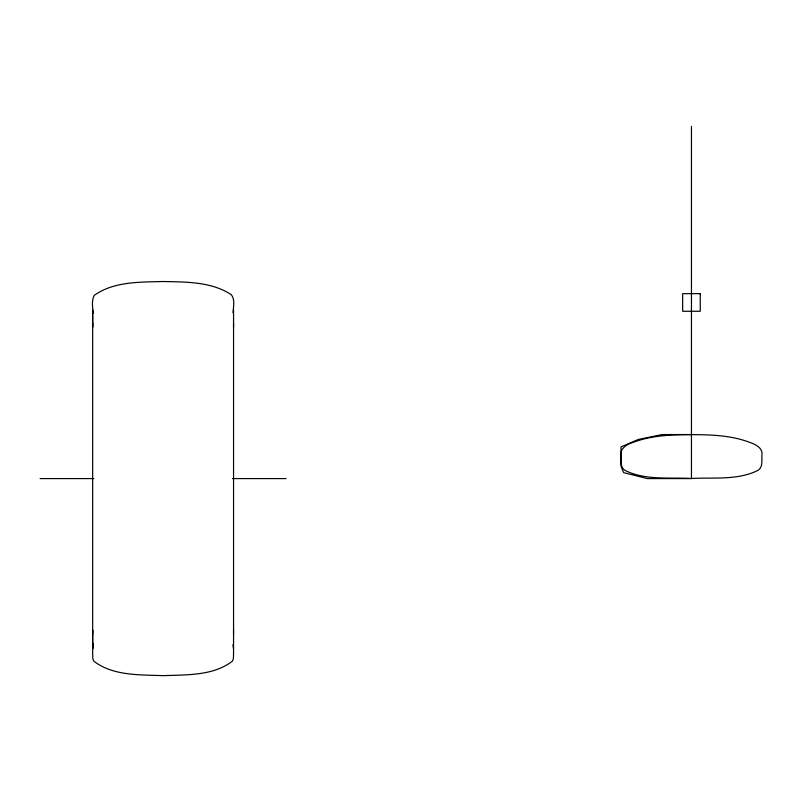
<?xml version="1.0" encoding="UTF-8"?>
<svg xmlns="http://www.w3.org/2000/svg" width="802" height="802" viewBox="0 0 802 802"><rect width="100%" height="100%" fill="white"/><g stroke="black" fill="none" stroke-linecap="round" stroke-linejoin="round"><path stroke-width="1.2" d="M621.009 456.569C619.274 448.849 626.703 444.248 633.139 442.383C651.695 435.346 671.835 434.674 691.454 434.634C711.073 434.674 731.213 435.346 749.77 442.383C755.484 444.358 763.253 448.037 761.9 455.366C761.649 460.378 763.063 466.864 758.211 470.243C737.84 480.568 713.569 477.26 691.454 478.483C669.339 477.26 645.069 480.568 624.698 470.243C620.548 467.466 621.019 462.122 621.009 457.772M92.661 634.151L92.681 629.861L92.681 648.888L93.453 643.705M233.532 327.296L233.552 323.005M233.001 312.76C233.382 306.875 235.237 299.627 231.307 294.675C211.417 281.622 186.054 282.013 163.107 281.512C140.009 282.184 113.834 281.332 94.245 295.377C91.388 300.72 92.551 307.637 93.453 313.452M691.454 434.554L662.081 434.554L638.352 439.446L621.009 446.935L621.009 466.203L623.625 472.639L647.374 478.583L691.454 478.583L691.454 126.345M40.1 478.583L93.804 478.583M232.42 478.583L286.113 478.583M232.921 644.748L233.532 648.888M233.532 629.861L233.552 634.151M92.661 323.005L92.681 327.296L92.681 314.845M233.552 310.204L233.552 653.008L233.412 658.562L232.47 661.109C213.202 676.036 186.325 674.723 163.107 675.655C139.889 674.723 113.022 676.036 93.744 661.109L92.811 658.562L92.661 653.008L92.661 310.204M700.256 293.662L682.652 293.662L682.652 311.266L700.256 311.266L700.256 293.662"/></g></svg>
